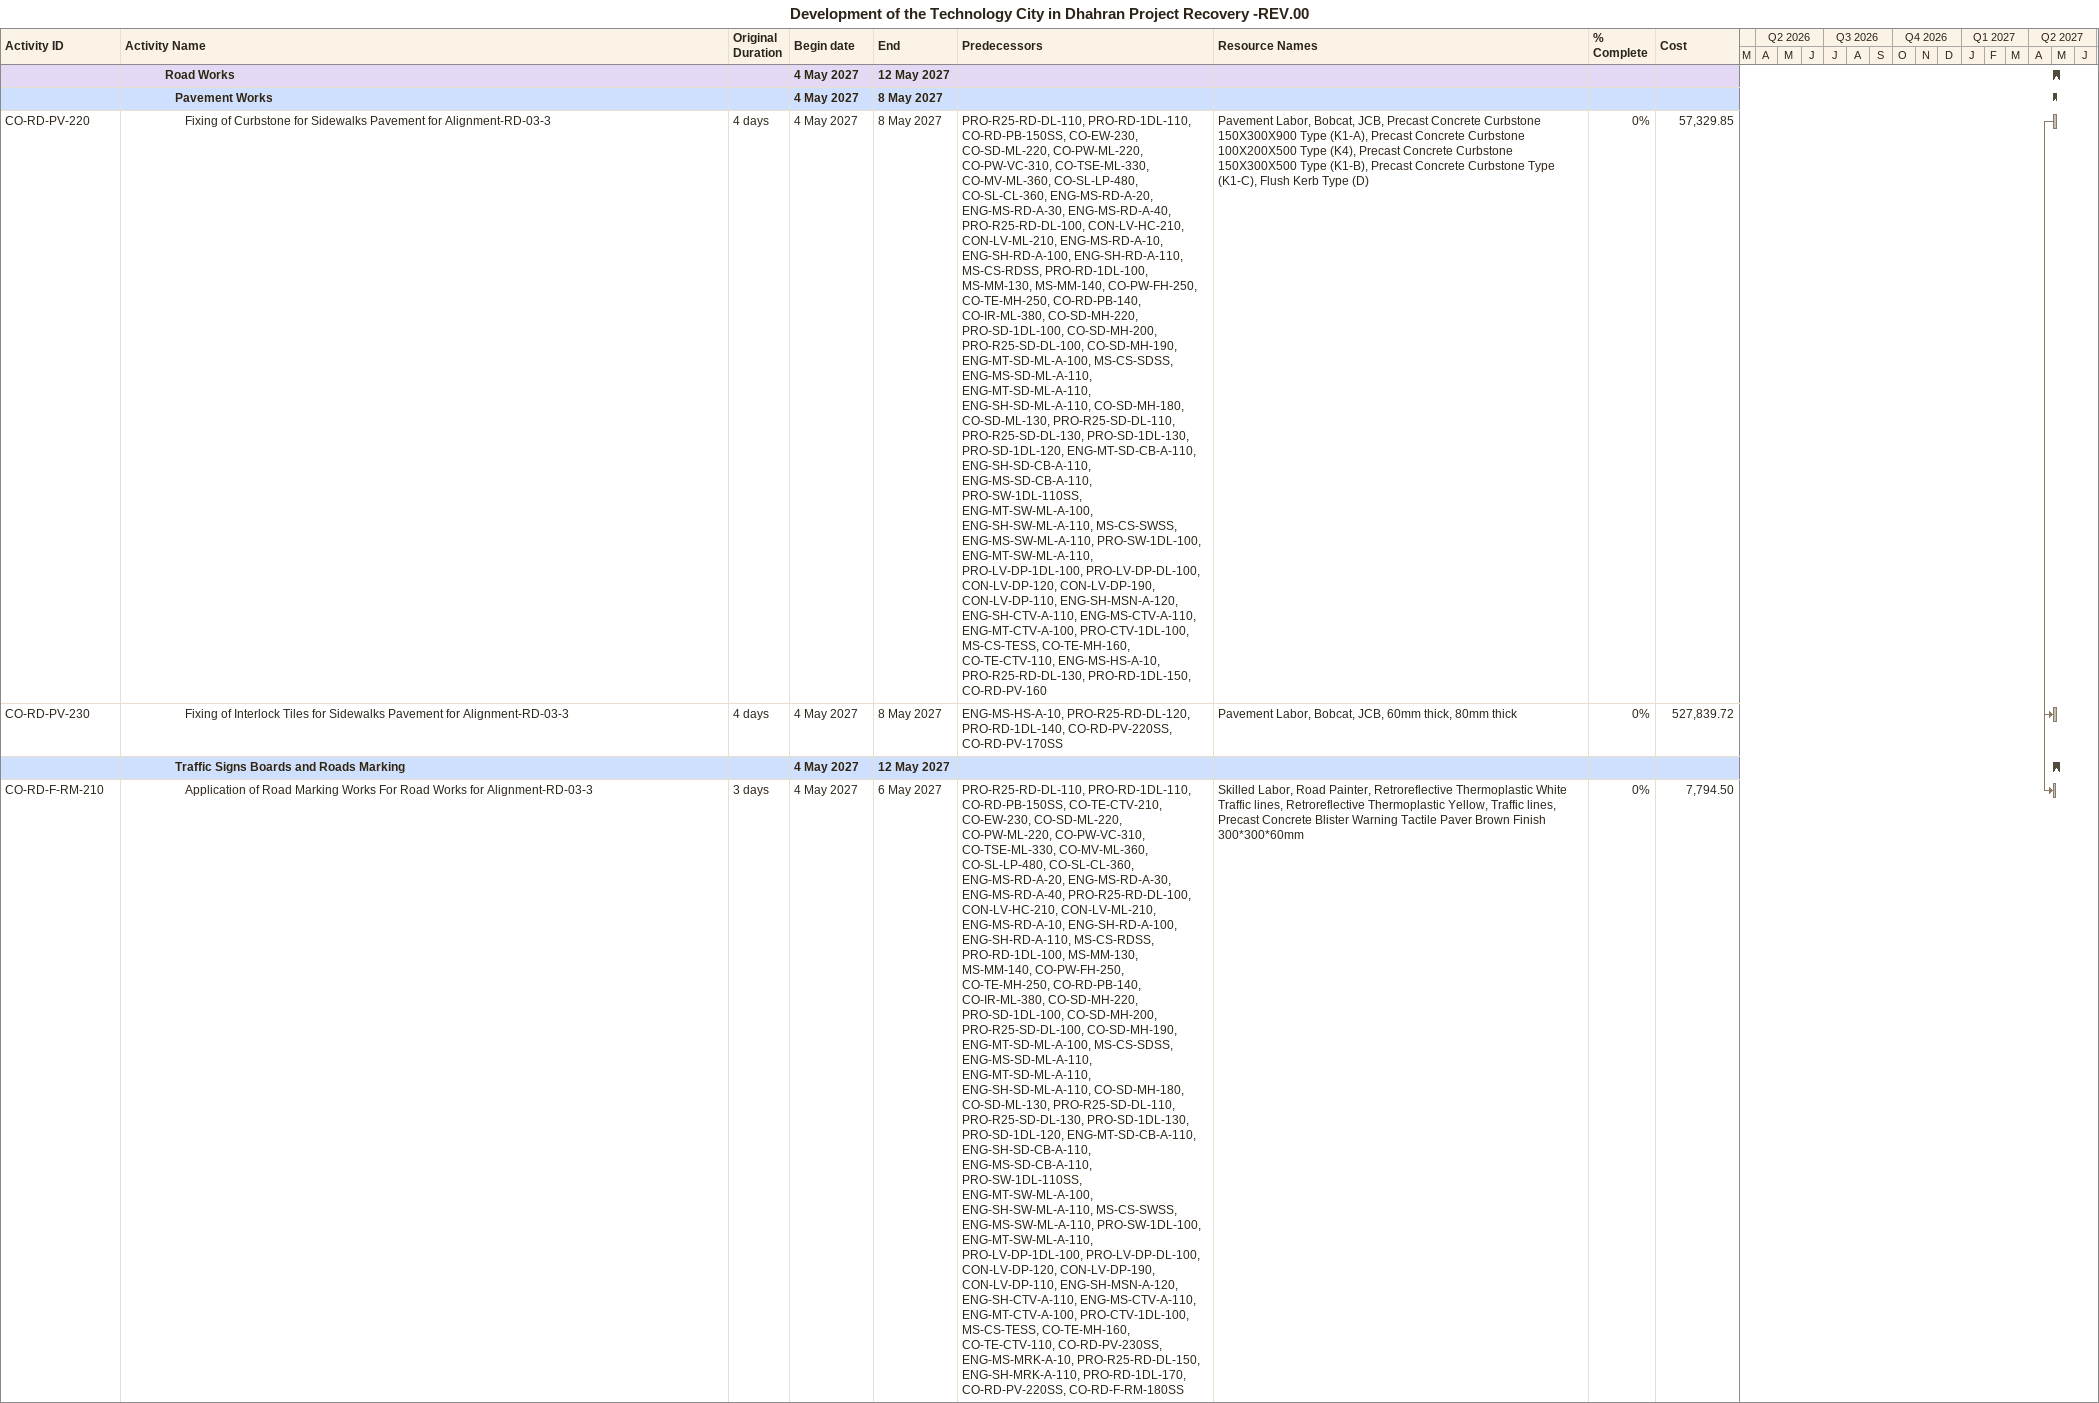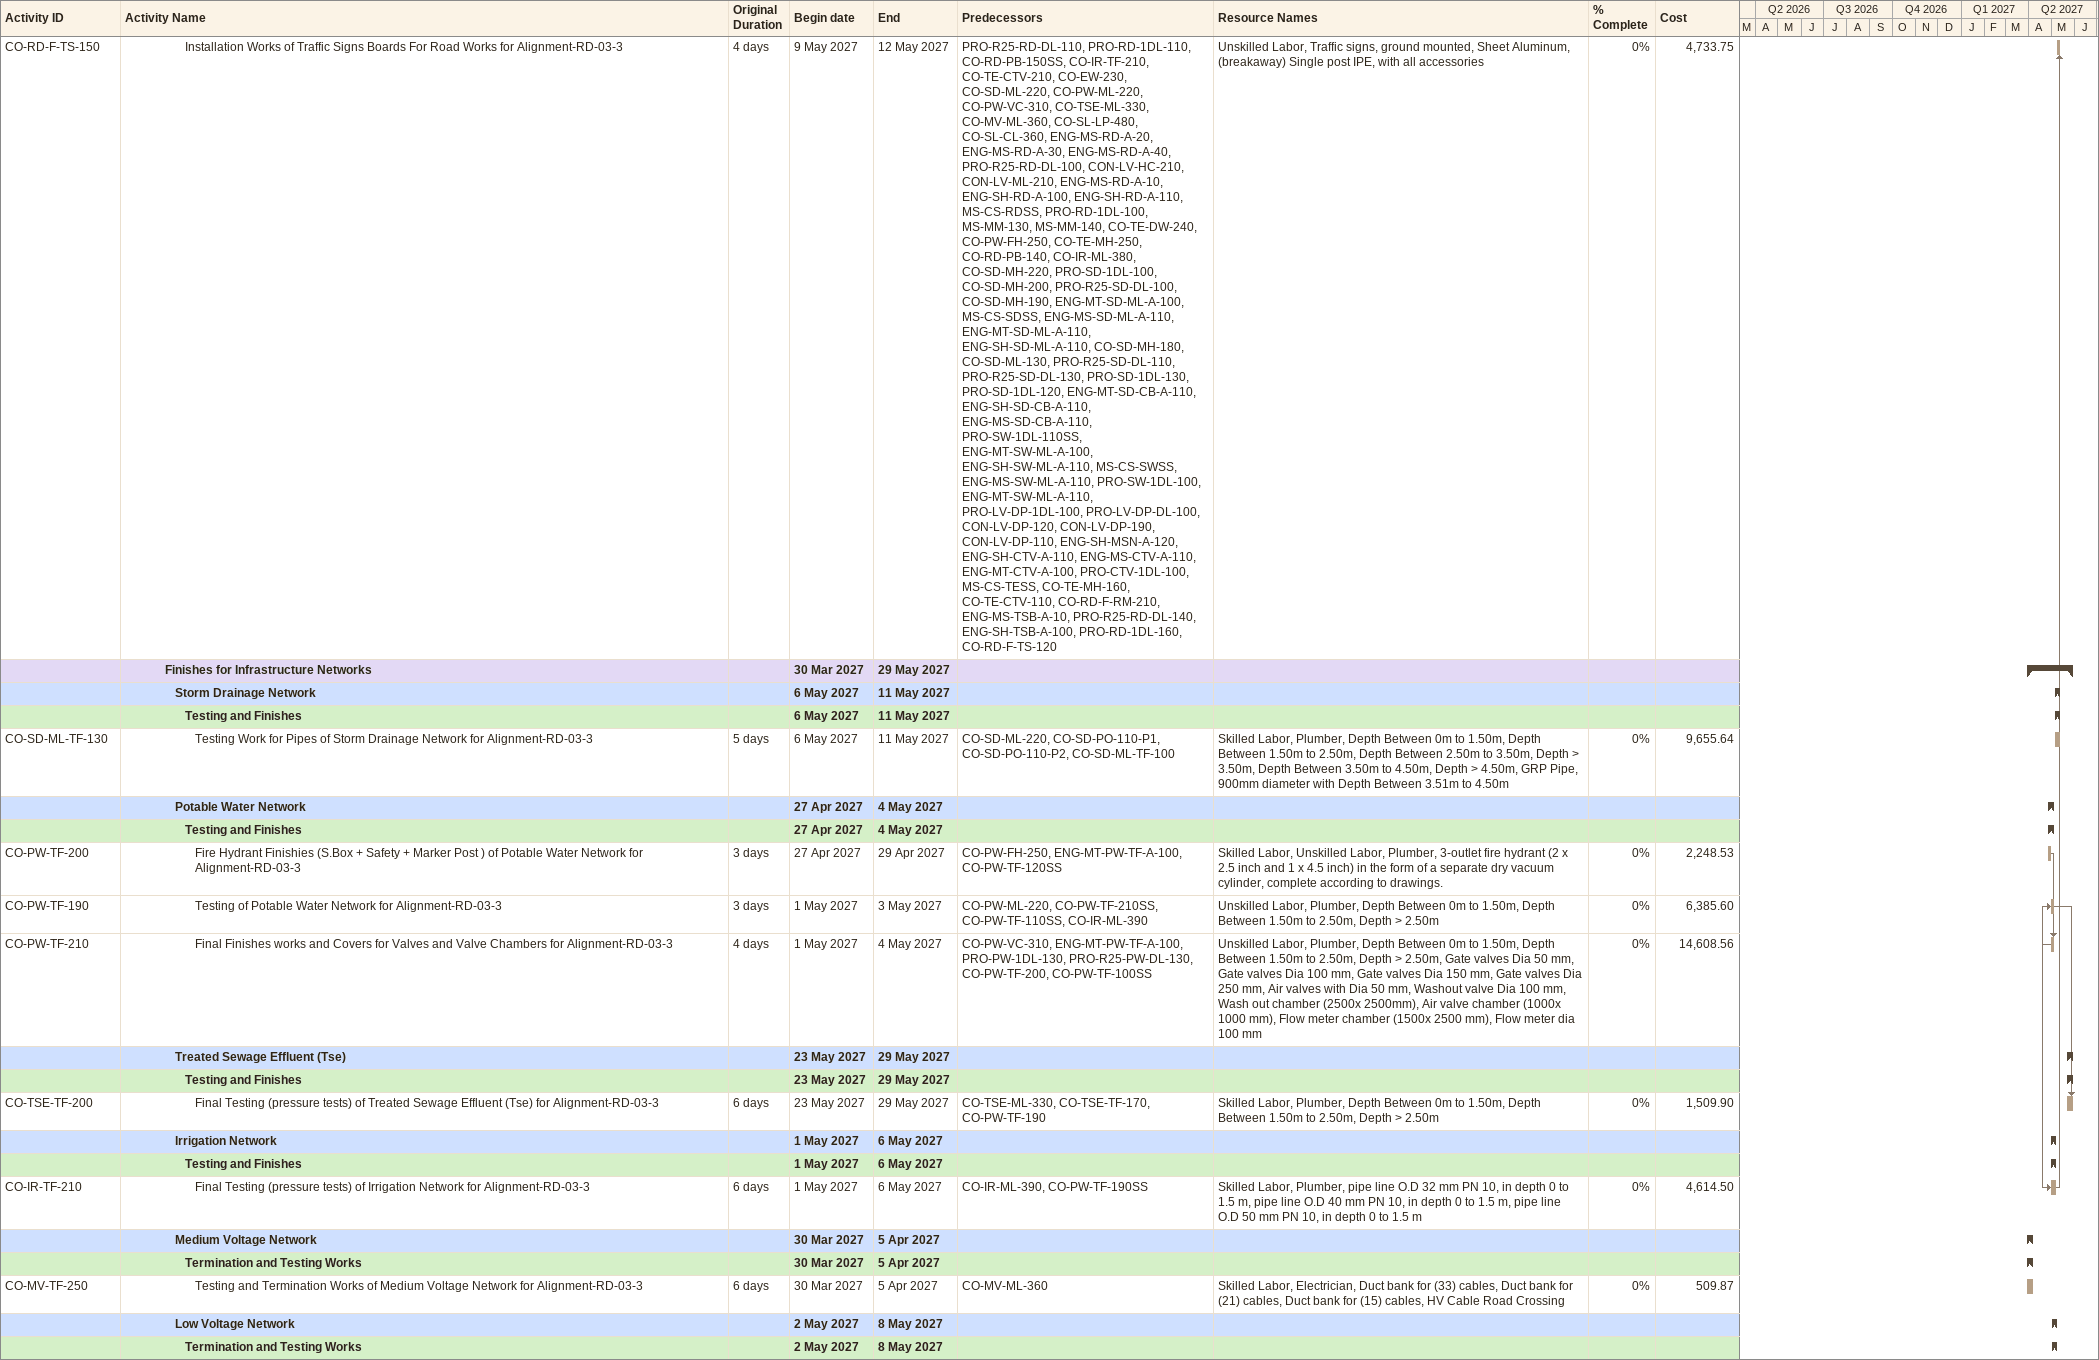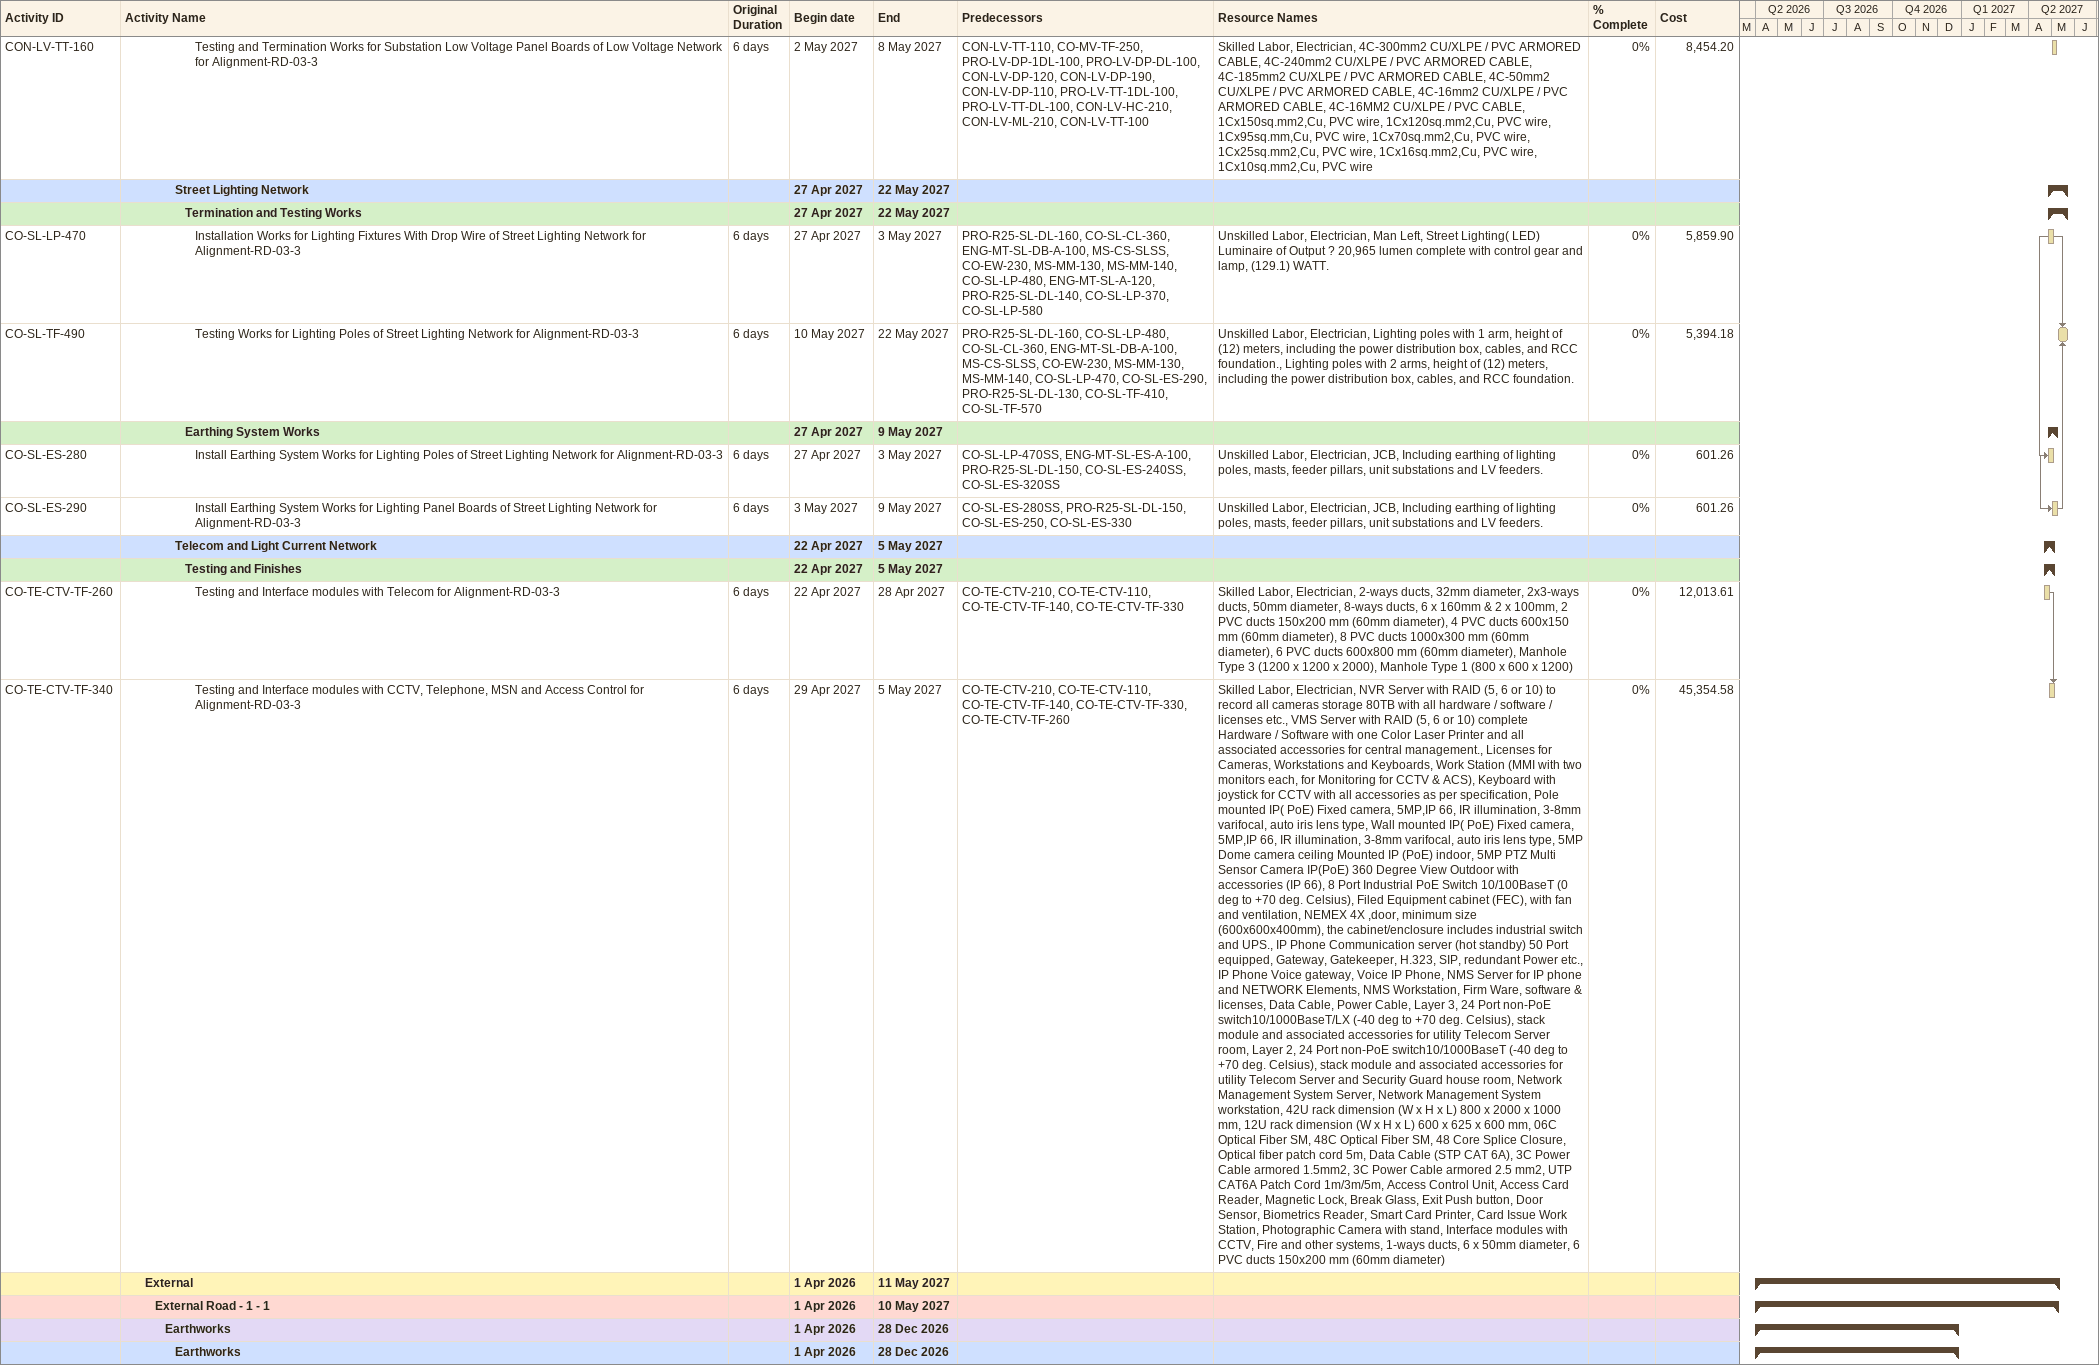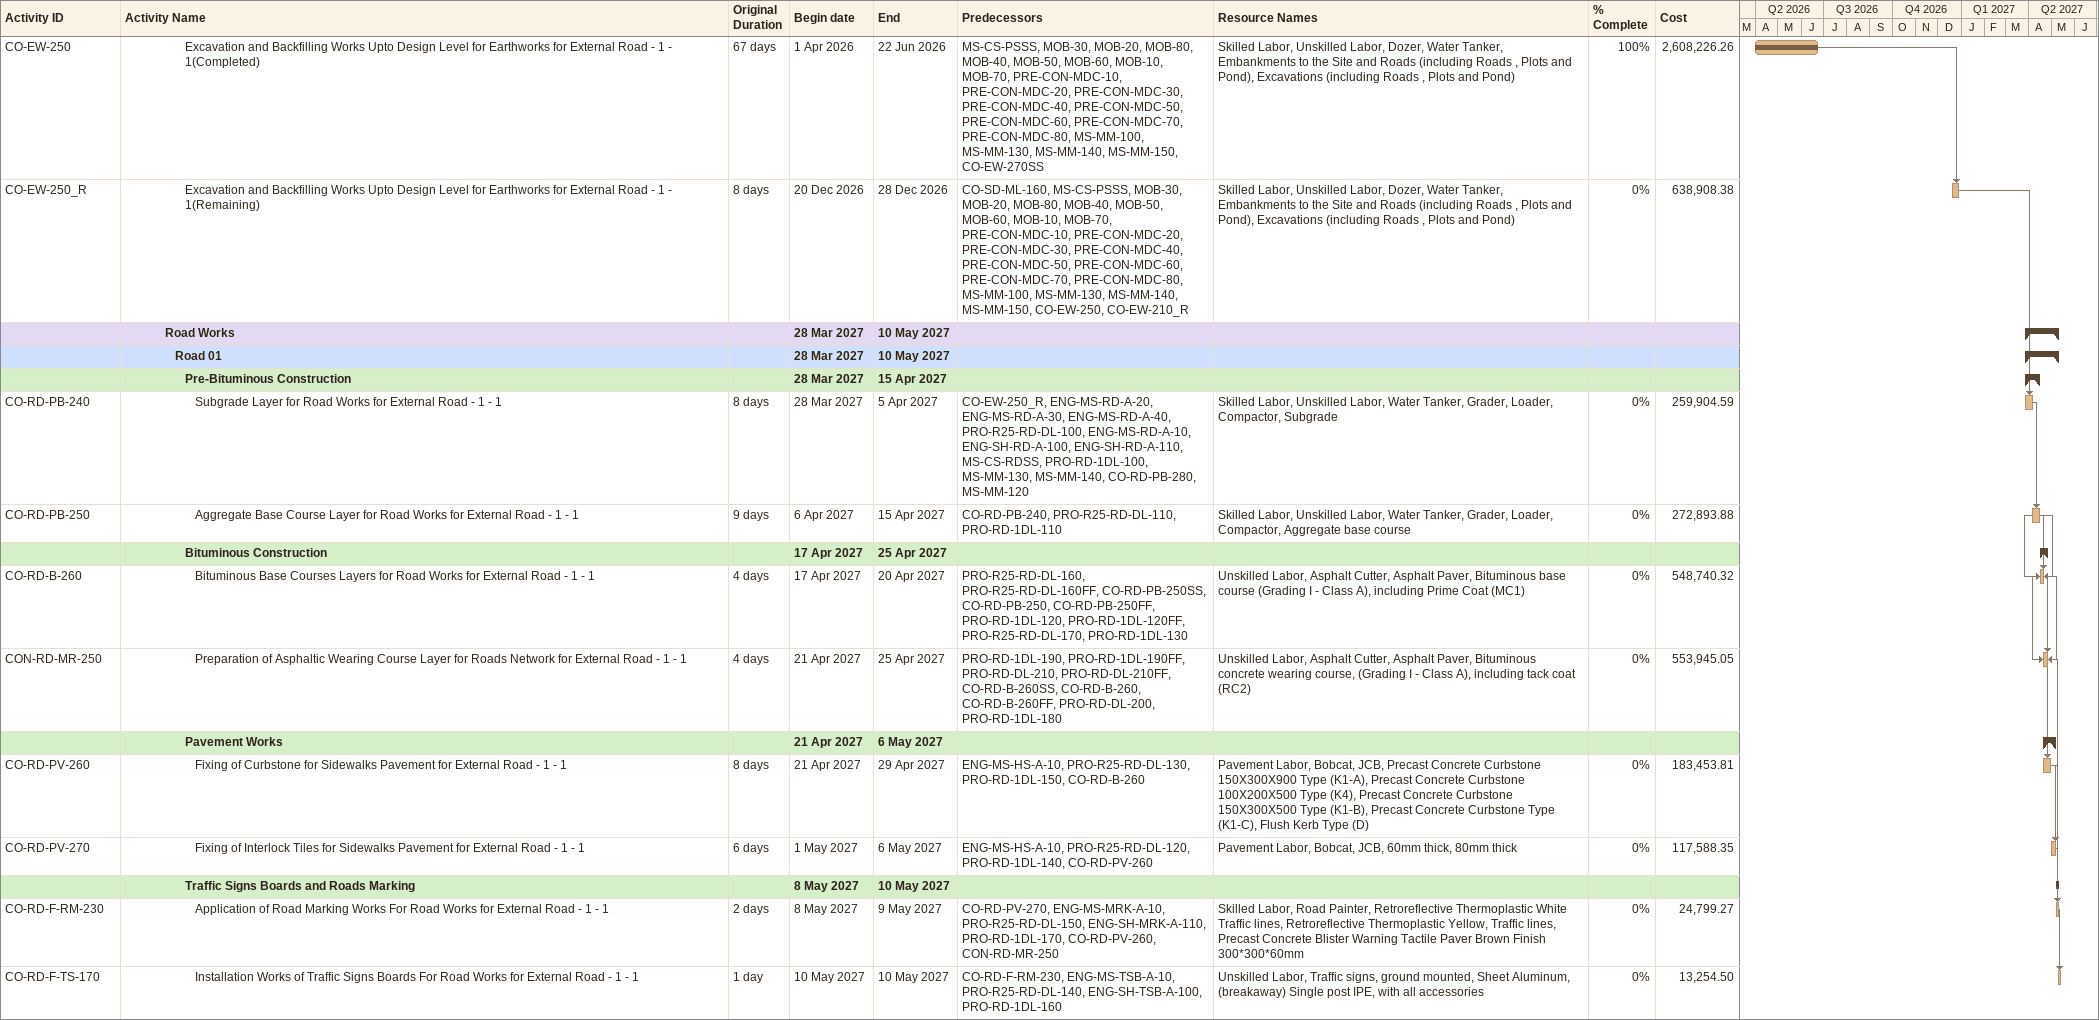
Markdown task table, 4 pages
Development of the Technology City in Dhahran Project Recovery -REV.00

| ID | Level | Task | Original duration | Start | Finish | Predecessors | Resources | % complete | Cost |
|---|---|---|---|---|---|---|---|---|---|
|  | 5 | **Road Works** |  | 2027-05-04 | 2027-05-12 |  |  |  |  |
|  | 6 | **Pavement Works** |  | 2027-05-04 | 2027-05-08 |  |  |  |  |
| CO-RD-PV-220 | 7 | Fixing of Curbstone for Sidewalks Pavement for Alignment-RD-03-3 | 4d | 2027-05-04 | 2027-05-08 | PRO-R25-RD-DL-110, PRO-RD-1DL-110, CO-RD-PB-150SS, CO-EW-230, CO-SD-ML-220, CO-PW-ML-220, CO-PW-VC-310, CO-TSE-ML-330, CO-MV-ML-360, CO-SL-LP-480, CO-SL-CL-360, ENG-MS-RD-A-20, ENG-MS-RD-A-30, ENG-MS-RD-A-40, PRO-R25-RD-DL-100, CON-LV-HC-210, CON-LV-ML-210, ENG-MS-RD-A-10, ENG-SH-RD-A-100, ENG-SH-RD-A-110, MS-CS-RDSS, PRO-RD-1DL-100, MS-MM-130, MS-MM-140, CO-PW-FH-250, CO-TE-MH-250, CO-RD-PB-140, CO-IR-ML-380, CO-SD-MH-220, PRO-SD-1DL-100, CO-SD-MH-200, PRO-R25-SD-DL-100, CO-SD-MH-190, ENG-MT-SD-ML-A-100, MS-CS-SDSS, ENG-MS-SD-ML-A-110, ENG-MT-SD-ML-A-110, ENG-SH-SD-ML-A-110, CO-SD-MH-180, CO-SD-ML-130, PRO-R25-SD-DL-110, PRO-R25-SD-DL-130, PRO-SD-1DL-130, PRO-SD-1DL-120, ENG-MT-SD-CB-A-110, ENG-SH-SD-CB-A-110, ENG-MS-SD-CB-A-110, PRO-SW-1DL-110SS, ENG-MT-SW-ML-A-100, ENG-SH-SW-ML-A-110, MS-CS-SWSS, ENG-MS-SW-ML-A-110, PRO-SW-1DL-100, ENG-MT-SW-ML-A-110, PRO-LV-DP-1DL-100, PRO-LV-DP-DL-100, CON-LV-DP-120, CON-LV-DP-190, CON-LV-DP-110, ENG-SH-MSN-A-120, ENG-SH-CTV-A-110, ENG-MS-CTV-A-110, ENG-MT-CTV-A-100, PRO-CTV-1DL-100, MS-CS-TESS, CO-TE-MH-160, CO-TE-CTV-110, ENG-MS-HS-A-10, PRO-R25-RD-DL-130, PRO-RD-1DL-150, CO-RD-PV-160 | Pavement Labor, Bobcat, JCB, Precast Concrete Curbstone 150X300X900 Type (K1-A), Precast Concrete Curbstone 100X200X500 Type (K4), Precast Concrete Curbstone 150X300X500 Type (K1-B), Precast Concrete Curbstone Type (K1-C), Flush Kerb Type (D) | 0 | 57329.85 |
| CO-RD-PV-230 | 7 | Fixing of Interlock Tiles for Sidewalks Pavement for Alignment-RD-03-3 | 4d | 2027-05-04 | 2027-05-08 | ENG-MS-HS-A-10, PRO-R25-RD-DL-120, PRO-RD-1DL-140, CO-RD-PV-220SS, CO-RD-PV-170SS | Pavement Labor, Bobcat, JCB, 60mm thick, 80mm thick | 0 | 527839.72 |
|  | 6 | **Traffic Signs Boards and Roads Marking** |  | 2027-05-04 | 2027-05-12 |  |  |  |  |
| CO-RD-F-RM-210 | 7 | Application of Road Marking Works For Road Works for Alignment-RD-03-3 | 3d | 2027-05-04 | 2027-05-06 | PRO-R25-RD-DL-110, PRO-RD-1DL-110, CO-RD-PB-150SS, CO-TE-CTV-210, CO-EW-230, CO-SD-ML-220, CO-PW-ML-220, CO-PW-VC-310, CO-TSE-ML-330, CO-MV-ML-360, CO-SL-LP-480, CO-SL-CL-360, ENG-MS-RD-A-20, ENG-MS-RD-A-30, ENG-MS-RD-A-40, PRO-R25-RD-DL-100, CON-LV-HC-210, CON-LV-ML-210, ENG-MS-RD-A-10, ENG-SH-RD-A-100, ENG-SH-RD-A-110, MS-CS-RDSS, PRO-RD-1DL-100, MS-MM-130, MS-MM-140, CO-PW-FH-250, CO-TE-MH-250, CO-RD-PB-140, CO-IR-ML-380, CO-SD-MH-220, PRO-SD-1DL-100, CO-SD-MH-200, PRO-R25-SD-DL-100, CO-SD-MH-190, ENG-MT-SD-ML-A-100, MS-CS-SDSS, ENG-MS-SD-ML-A-110, ENG-MT-SD-ML-A-110, ENG-SH-SD-ML-A-110, CO-SD-MH-180, CO-SD-ML-130, PRO-R25-SD-DL-110, PRO-R25-SD-DL-130, PRO-SD-1DL-130, PRO-SD-1DL-120, ENG-MT-SD-CB-A-110, ENG-SH-SD-CB-A-110, ENG-MS-SD-CB-A-110, PRO-SW-1DL-110SS, ENG-MT-SW-ML-A-100, ENG-SH-SW-ML-A-110, MS-CS-SWSS, ENG-MS-SW-ML-A-110, PRO-SW-1DL-100, ENG-MT-SW-ML-A-110, PRO-LV-DP-1DL-100, PRO-LV-DP-DL-100, CON-LV-DP-120, CON-LV-DP-190, CON-LV-DP-110, ENG-SH-MSN-A-120, ENG-SH-CTV-A-110, ENG-MS-CTV-A-110, ENG-MT-CTV-A-100, PRO-CTV-1DL-100, MS-CS-TESS, CO-TE-MH-160, CO-TE-CTV-110, CO-RD-PV-230SS, ENG-MS-MRK-A-10, PRO-R25-RD-DL-150, ENG-SH-MRK-A-110, PRO-RD-1DL-170, CO-RD-PV-220SS, CO-RD-F-RM-180SS | Skilled Labor, Road Painter, Retroreflective Thermoplastic White Traffic lines, Retroreflective Thermoplastic Yellow, Traffic lines, Precast Concrete Blister Warning Tactile Paver Brown Finish 300*300*60mm | 0 | 7794.50 |
| CO-RD-F-TS-150 | 7 | Installation Works of Traffic Signs Boards For Road Works for Alignment-RD-03-3 | 4d | 2027-05-09 | 2027-05-12 | PRO-R25-RD-DL-110, PRO-RD-1DL-110, CO-RD-PB-150SS, CO-IR-TF-210, CO-TE-CTV-210, CO-EW-230, CO-SD-ML-220, CO-PW-ML-220, CO-PW-VC-310, CO-TSE-ML-330, CO-MV-ML-360, CO-SL-LP-480, CO-SL-CL-360, ENG-MS-RD-A-20, ENG-MS-RD-A-30, ENG-MS-RD-A-40, PRO-R25-RD-DL-100, CON-LV-HC-210, CON-LV-ML-210, ENG-MS-RD-A-10, ENG-SH-RD-A-100, ENG-SH-RD-A-110, MS-CS-RDSS, PRO-RD-1DL-100, MS-MM-130, MS-MM-140, CO-TE-DW-240, CO-PW-FH-250, CO-TE-MH-250, CO-RD-PB-140, CO-IR-ML-380, CO-SD-MH-220, PRO-SD-1DL-100, CO-SD-MH-200, PRO-R25-SD-DL-100, CO-SD-MH-190, ENG-MT-SD-ML-A-100, MS-CS-SDSS, ENG-MS-SD-ML-A-110, ENG-MT-SD-ML-A-110, ENG-SH-SD-ML-A-110, CO-SD-MH-180, CO-SD-ML-130, PRO-R25-SD-DL-110, PRO-R25-SD-DL-130, PRO-SD-1DL-130, PRO-SD-1DL-120, ENG-MT-SD-CB-A-110, ENG-SH-SD-CB-A-110, ENG-MS-SD-CB-A-110, PRO-SW-1DL-110SS, ENG-MT-SW-ML-A-100, ENG-SH-SW-ML-A-110, MS-CS-SWSS, ENG-MS-SW-ML-A-110, PRO-SW-1DL-100, ENG-MT-SW-ML-A-110, PRO-LV-DP-1DL-100, PRO-LV-DP-DL-100, CON-LV-DP-120, CON-LV-DP-190, CON-LV-DP-110, ENG-SH-MSN-A-120, ENG-SH-CTV-A-110, ENG-MS-CTV-A-110, ENG-MT-CTV-A-100, PRO-CTV-1DL-100, MS-CS-TESS, CO-TE-MH-160, CO-TE-CTV-110, CO-RD-F-RM-210, ENG-MS-TSB-A-10, PRO-R25-RD-DL-140, ENG-SH-TSB-A-100, PRO-RD-1DL-160, CO-RD-F-TS-120 | Unskilled Labor, Traffic signs, ground mounted, Sheet Aluminum, (breakaway) Single post IPE, with all accessories | 0 | 4733.75 |
|  | 5 | **Finishes for Infrastructure Networks** |  | 2027-03-30 | 2027-05-29 |  |  |  |  |
|  | 6 | **Storm Drainage Network** |  | 2027-05-06 | 2027-05-11 |  |  |  |  |
|  | 7 | **Testing and Finishes** |  | 2027-05-06 | 2027-05-11 |  |  |  |  |
| CO-SD-ML-TF-130 | 8 | Testing Work for Pipes of Storm Drainage Network for Alignment-RD-03-3 | 5d | 2027-05-06 | 2027-05-11 | CO-SD-ML-220, CO-SD-PO-110-P1, CO-SD-PO-110-P2, CO-SD-ML-TF-100 | Skilled Labor, Plumber, Depth Between 0m to 1.50m, Depth Between 1.50m to 2.50m, Depth Between 2.50m to 3.50m, Depth > 3.50m, Depth Between 3.50m to 4.50m, Depth > 4.50m, GRP Pipe, 900mm diameter with Depth Between 3.51m to 4.50m | 0 | 9655.64 |
|  | 6 | **Potable Water Network** |  | 2027-04-27 | 2027-05-04 |  |  |  |  |
|  | 7 | **Testing and Finishes** |  | 2027-04-27 | 2027-05-04 |  |  |  |  |
| CO-PW-TF-200 | 8 | Fire Hydrant Finishies (S.Box + Safety + Marker Post ) of Potable Water Network for Alignment-RD-03-3 | 3d | 2027-04-27 | 2027-04-29 | CO-PW-FH-250, ENG-MT-PW-TF-A-100, CO-PW-TF-120SS | Skilled Labor, Unskilled Labor, Plumber, 3-outlet fire hydrant (2 x 2.5 inch and 1 x 4.5 inch) in the form of a separate dry vacuum cylinder, complete according to drawings. | 0 | 2248.53 |
| CO-PW-TF-190 | 8 | Testing of Potable Water Network for Alignment-RD-03-3 | 3d | 2027-05-01 | 2027-05-03 | CO-PW-ML-220, CO-PW-TF-210SS, CO-PW-TF-110SS, CO-IR-ML-390 | Unskilled Labor, Plumber, Depth Between 0m to 1.50m, Depth Between 1.50m to 2.50m, Depth > 2.50m | 0 | 6385.60 |
| CO-PW-TF-210 | 8 | Final Finishes works and Covers for Valves and Valve Chambers for Alignment-RD-03-3 | 4d | 2027-05-01 | 2027-05-04 | CO-PW-VC-310, ENG-MT-PW-TF-A-100, PRO-PW-1DL-130, PRO-R25-PW-DL-130, CO-PW-TF-200, CO-PW-TF-100SS | Unskilled Labor, Plumber, Depth Between 0m to 1.50m, Depth Between 1.50m to 2.50m, Depth > 2.50m, Gate valves Dia 50 mm, Gate valves Dia 100 mm, Gate valves Dia 150 mm, Gate valves Dia 250 mm, Air valves with Dia 50 mm, Washout valve Dia 100 mm, Wash out chamber (2500x 2500mm), Air valve chamber (1000x 1000 mm), Flow meter chamber (1500x 2500 mm), Flow meter dia 100 mm | 0 | 14608.56 |
|  | 6 | **Treated Sewage Effluent (Tse)** |  | 2027-05-23 | 2027-05-29 |  |  |  |  |
|  | 7 | **Testing and Finishes** |  | 2027-05-23 | 2027-05-29 |  |  |  |  |
| CO-TSE-TF-200 | 8 | Final Testing (pressure tests) of Treated Sewage Effluent (Tse) for Alignment-RD-03-3 | 6d | 2027-05-23 | 2027-05-29 | CO-TSE-ML-330, CO-TSE-TF-170, CO-PW-TF-190 | Skilled Labor, Plumber, Depth Between 0m to 1.50m, Depth Between 1.50m to 2.50m, Depth > 2.50m | 0 | 1509.90 |
|  | 6 | **Irrigation Network** |  | 2027-05-01 | 2027-05-06 |  |  |  |  |
|  | 7 | **Testing and Finishes** |  | 2027-05-01 | 2027-05-06 |  |  |  |  |
| CO-IR-TF-210 | 8 | Final Testing (pressure tests) of Irrigation Network for Alignment-RD-03-3 | 6d | 2027-05-01 | 2027-05-06 | CO-IR-ML-390, CO-PW-TF-190SS | Skilled Labor, Plumber, pipe line O.D 32 mm PN 10, in depth 0 to 1.5 m, pipe line O.D 40 mm PN 10, in depth 0 to 1.5 m, pipe line O.D 50 mm PN 10, in depth 0 to 1.5 m | 0 | 4614.50 |
|  | 6 | **Medium Voltage Network** |  | 2027-03-30 | 2027-04-05 |  |  |  |  |
|  | 7 | **Termination and Testing Works** |  | 2027-03-30 | 2027-04-05 |  |  |  |  |
| CO-MV-TF-250 | 8 | Testing and Termination Works of Medium Voltage Network for Alignment-RD-03-3 | 6d | 2027-03-30 | 2027-04-05 | CO-MV-ML-360 | Skilled Labor, Electrician, Duct bank for (33) cables, Duct bank for (21) cables, Duct bank for (15) cables, HV Cable Road Crossing | 0 | 509.87 |
|  | 6 | **Low Voltage Network** |  | 2027-05-02 | 2027-05-08 |  |  |  |  |
|  | 7 | **Termination and Testing Works** |  | 2027-05-02 | 2027-05-08 |  |  |  |  |
| CON-LV-TT-160 | 8 | Testing and Termination Works for Substation Low Voltage Panel Boards of Low Voltage Network for Alignment-RD-03-3 | 6d | 2027-05-02 | 2027-05-08 | CON-LV-TT-110, CO-MV-TF-250, PRO-LV-DP-1DL-100, PRO-LV-DP-DL-100, CON-LV-DP-120, CON-LV-DP-190, CON-LV-DP-110, PRO-LV-TT-1DL-100, PRO-LV-TT-DL-100, CON-LV-HC-210, CON-LV-ML-210, CON-LV-TT-100 | Skilled Labor, Electrician, 4C-300mm2 CU/XLPE / PVC ARMORED CABLE, 4C-240mm2 CU/XLPE / PVC ARMORED CABLE, 4C-185mm2 CU/XLPE / PVC ARMORED CABLE, 4C-50mm2 CU/XLPE / PVC ARMORED CABLE, 4C-16mm2 CU/XLPE / PVC ARMORED CABLE, 4C-16MM2 CU/XLPE / PVC CABLE, 1Cx150sq.mm2,Cu, PVC wire, 1Cx120sq.mm2,Cu, PVC wire, 1Cx95sq.mm,Cu, PVC wire, 1Cx70sq.mm2,Cu, PVC wire, 1Cx25sq.mm2,Cu, PVC wire, 1Cx16sq.mm2,Cu, PVC wire, 1Cx10sq.mm2,Cu, PVC wire | 0 | 8454.20 |
|  | 6 | **Street Lighting Network** |  | 2027-04-27 | 2027-05-22 |  |  |  |  |
|  | 7 | **Termination and Testing Works** |  | 2027-04-27 | 2027-05-22 |  |  |  |  |
| CO-SL-LP-470 | 8 | Installation Works for Lighting Fixtures With Drop Wire of Street Lighting Network for Alignment-RD-03-3 | 6d | 2027-04-27 | 2027-05-03 | PRO-R25-SL-DL-160, CO-SL-CL-360, ENG-MT-SL-DB-A-100, MS-CS-SLSS, CO-EW-230, MS-MM-130, MS-MM-140, CO-SL-LP-480, ENG-MT-SL-A-120, PRO-R25-SL-DL-140, CO-SL-LP-370, CO-SL-LP-580 | Unskilled Labor, Electrician, Man Left, Street Lighting( LED) Luminaire of Output ? 20,965 lumen complete with control gear and lamp, (129.1) WATT. | 0 | 5859.90 |
| CO-SL-TF-490 | 8 | Testing Works for Lighting Poles of Street Lighting Network for Alignment-RD-03-3 | 6d | 2027-05-10 | 2027-05-22 | PRO-R25-SL-DL-160, CO-SL-LP-480, CO-SL-CL-360, ENG-MT-SL-DB-A-100, MS-CS-SLSS, CO-EW-230, MS-MM-130, MS-MM-140, CO-SL-LP-470, CO-SL-ES-290, PRO-R25-SL-DL-130, CO-SL-TF-410, CO-SL-TF-570 | Unskilled Labor, Electrician, Lighting poles with 1 arm, height of (12) meters, including the power distribution box, cables, and RCC foundation., Lighting poles with 2 arms, height of (12) meters, including the power distribution box, cables, and RCC foundation. | 0 | 5394.18 |
|  | 7 | **Earthing System Works** |  | 2027-04-27 | 2027-05-09 |  |  |  |  |
| CO-SL-ES-280 | 8 | Install Earthing System Works for Lighting Poles of Street Lighting Network for Alignment-RD-03-3 | 6d | 2027-04-27 | 2027-05-03 | CO-SL-LP-470SS, ENG-MT-SL-ES-A-100, PRO-R25-SL-DL-150, CO-SL-ES-240SS, CO-SL-ES-320SS | Unskilled Labor, Electrician, JCB, Including earthing of lighting poles, masts, feeder pillars, unit substations and LV feeders. | 0 | 601.26 |
| CO-SL-ES-290 | 8 | Install Earthing System Works for Lighting Panel Boards of Street Lighting Network for Alignment-RD-03-3 | 6d | 2027-05-03 | 2027-05-09 | CO-SL-ES-280SS, PRO-R25-SL-DL-150, CO-SL-ES-250, CO-SL-ES-330 | Unskilled Labor, Electrician, JCB, Including earthing of lighting poles, masts, feeder pillars, unit substations and LV feeders. | 0 | 601.26 |
|  | 6 | **Telecom and Light Current Network** |  | 2027-04-22 | 2027-05-05 |  |  |  |  |
|  | 7 | **Testing and Finishes** |  | 2027-04-22 | 2027-05-05 |  |  |  |  |
| CO-TE-CTV-TF-260 | 8 | Testing and Interface modules with Telecom for Alignment-RD-03-3 | 6d | 2027-04-22 | 2027-04-28 | CO-TE-CTV-210, CO-TE-CTV-110, CO-TE-CTV-TF-140, CO-TE-CTV-TF-330 | Skilled Labor, Electrician, 2-ways ducts, 32mm diameter, 2x3-ways ducts, 50mm diameter, 8-ways ducts, 6 x 160mm & 2 x 100mm, 2 PVC ducts 150x200 mm (60mm diameter), 4 PVC ducts 600x150 mm (60mm diameter), 8 PVC ducts 1000x300 mm (60mm diameter), 6 PVC ducts 600x800 mm (60mm diameter), Manhole Type 3 (1200 x 1200 x 2000), Manhole Type 1 (800 x 600 x 1200) | 0 | 12013.61 |
| CO-TE-CTV-TF-340 | 8 | Testing and Interface modules with CCTV, Telephone, MSN and Access Control for Alignment-RD-03-3 | 6d | 2027-04-29 | 2027-05-05 | CO-TE-CTV-210, CO-TE-CTV-110, CO-TE-CTV-TF-140, CO-TE-CTV-TF-330, CO-TE-CTV-TF-260 | Skilled Labor, Electrician, NVR Server with RAID (5, 6 or 10) to record all cameras storage 80TB with all hardware / software / licenses etc., VMS Server with RAID (5, 6 or 10) complete Hardware / Software with one Color Laser Printer and all associated accessories for central management., Licenses for Cameras, Workstations and Keyboards, Work Station (MMI with two monitors each, for Monitoring for CCTV & ACS), Keyboard with joystick for CCTV with all accessories as per specification, Pole mounted IP( PoE) Fixed camera, 5MP,IP 66, IR illumination, 3-8mm varifocal, auto iris lens type, Wall mounted IP( PoE) Fixed camera, 5MP,IP 66, IR illumination, 3-8mm varifocal, auto iris lens type, 5MP Dome camera ceiling Mounted IP (PoE) indoor, 5MP PTZ Multi Sensor Camera IP(PoE) 360 Degree View Outdoor with accessories (IP 66), 8 Port Industrial PoE Switch 10/100BaseT (0 deg to +70 deg. Celsius), Filed Equipment cabinet (FEC), with fan and ventilation, NEMEX 4X ,door, minimum size (600x600x400mm), the cabinet/enclosure includes industrial switch and UPS., IP Phone Communication server (hot standby) 50 Port equipped, Gateway, Gatekeeper, H.323, SIP, redundant Power etc., IP Phone Voice gateway, Voice IP Phone, NMS Server for IP phone and NETWORK Elements, NMS Workstation, Firm Ware, software & licenses, Data Cable, Power Cable, Layer 3, 24 Port non-PoE switch10/1000BaseT/LX (-40 deg to +70 deg. Celsius), stack module and associated accessories for utility Telecom Server room, Layer 2, 24 Port non-PoE switch10/1000BaseT (-40 deg to +70 deg. Celsius), stack module and associated accessories for utility Telecom Server and Security Guard house room, Network Management System Server, Network Management System workstation, 42U rack dimension (W x H x L) 800 x 2000 x 1000 mm, 12U rack dimension (W x H x L) 600 x 625 x 600 mm, 06C Optical Fiber SM, 48C Optical Fiber SM, 48 Core Splice Closure, Optical fiber patch cord 5m, Data Cable (STP CAT 6A), 3C Power Cable armored 1.5mm2, 3C Power Cable armored 2.5 mm2, UTP CAT6A Patch Cord 1m/3m/5m, Access Control Unit, Access Card Reader, Magnetic Lock, Break Glass, Exit Push button, Door Sensor, Biometrics Reader, Smart Card Printer, Card Issue Work Station, Photographic Camera with stand, Interface modules with CCTV, Fire and other systems, 1-ways ducts, 6 x 50mm diameter, 6 PVC ducts 150x200 mm (60mm diameter) | 0 | 45354.58 |
|  | 3 | **External** |  | 2026-04-01 | 2027-05-11 |  |  |  |  |
|  | 4 | **External Road - 1 - 1** |  | 2026-04-01 | 2027-05-10 |  |  |  |  |
|  | 5 | **Earthworks** |  | 2026-04-01 | 2026-12-28 |  |  |  |  |
|  | 6 | **Earthworks** |  | 2026-04-01 | 2026-12-28 |  |  |  |  |
| CO-EW-250 | 7 | Excavation and Backfilling Works Upto Design Level for Earthworks for External Road - 1 - 1(Completed) | 67d | 2026-04-01 | 2026-06-22 | MS-CS-PSSS, MOB-30, MOB-20, MOB-80, MOB-40, MOB-50, MOB-60, MOB-10, MOB-70, PRE-CON-MDC-10, PRE-CON-MDC-20, PRE-CON-MDC-30, PRE-CON-MDC-40, PRE-CON-MDC-50, PRE-CON-MDC-60, PRE-CON-MDC-70, PRE-CON-MDC-80, MS-MM-100, MS-MM-130, MS-MM-140, MS-MM-150, CO-EW-270SS | Skilled Labor, Unskilled Labor, Dozer, Water Tanker, Embankments to the Site and Roads (including Roads , Plots and Pond), Excavations (including Roads , Plots and Pond) | 100 | 2608226.26 |
| CO-EW-250_R | 7 | Excavation and Backfilling Works Upto Design Level for Earthworks for External Road - 1 - 1(Remaining) | 8d | 2026-12-20 | 2026-12-28 | CO-SD-ML-160, MS-CS-PSSS, MOB-30, MOB-20, MOB-80, MOB-40, MOB-50, MOB-60, MOB-10, MOB-70, PRE-CON-MDC-10, PRE-CON-MDC-20, PRE-CON-MDC-30, PRE-CON-MDC-40, PRE-CON-MDC-50, PRE-CON-MDC-60, PRE-CON-MDC-70, PRE-CON-MDC-80, MS-MM-100, MS-MM-130, MS-MM-140, MS-MM-150, CO-EW-250, CO-EW-210_R | Skilled Labor, Unskilled Labor, Dozer, Water Tanker, Embankments to the Site and Roads (including Roads , Plots and Pond), Excavations (including Roads , Plots and Pond) | 0 | 638908.38 |
|  | 5 | **Road Works** |  | 2027-03-28 | 2027-05-10 |  |  |  |  |
|  | 6 | **Road 01** |  | 2027-03-28 | 2027-05-10 |  |  |  |  |
|  | 7 | **Pre-Bituminous Construction** |  | 2027-03-28 | 2027-04-15 |  |  |  |  |
| CO-RD-PB-240 | 8 | Subgrade Layer for Road Works for External Road - 1 - 1 | 8d | 2027-03-28 | 2027-04-05 | CO-EW-250_R, ENG-MS-RD-A-20, ENG-MS-RD-A-30, ENG-MS-RD-A-40, PRO-R25-RD-DL-100, ENG-MS-RD-A-10, ENG-SH-RD-A-100, ENG-SH-RD-A-110, MS-CS-RDSS, PRO-RD-1DL-100, MS-MM-130, MS-MM-140, CO-RD-PB-280, MS-MM-120 | Skilled Labor, Unskilled Labor, Water Tanker, Grader, Loader, Compactor, Subgrade | 0 | 259904.59 |
| CO-RD-PB-250 | 8 | Aggregate Base Course Layer for Road Works for External Road - 1 - 1 | 9d | 2027-04-06 | 2027-04-15 | CO-RD-PB-240, PRO-R25-RD-DL-110, PRO-RD-1DL-110 | Skilled Labor, Unskilled Labor, Water Tanker, Grader, Loader, Compactor, Aggregate base course | 0 | 272893.88 |
|  | 7 | **Bituminous Construction** |  | 2027-04-17 | 2027-04-25 |  |  |  |  |
| CO-RD-B-260 | 8 | Bituminous Base Courses Layers for Road Works for External Road - 1 - 1 | 4d | 2027-04-17 | 2027-04-20 | PRO-R25-RD-DL-160, PRO-R25-RD-DL-160FF, CO-RD-PB-250SS, CO-RD-PB-250, CO-RD-PB-250FF, PRO-RD-1DL-120, PRO-RD-1DL-120FF, PRO-R25-RD-DL-170, PRO-RD-1DL-130 | Unskilled Labor, Asphalt Cutter, Asphalt Paver, Bituminous base course (Grading I - Class A), including Prime Coat (MC1) | 0 | 548740.32 |
| CON-RD-MR-250 | 8 | Preparation of Asphaltic Wearing Course Layer for Roads Network for External Road - 1 - 1 | 4d | 2027-04-21 | 2027-04-25 | PRO-RD-1DL-190, PRO-RD-1DL-190FF, PRO-RD-DL-210, PRO-RD-DL-210FF, CO-RD-B-260SS, CO-RD-B-260, CO-RD-B-260FF, PRO-RD-DL-200, PRO-RD-1DL-180 | Unskilled Labor, Asphalt Cutter, Asphalt Paver, Bituminous concrete wearing course, (Grading I - Class A), including tack coat (RC2) | 0 | 553945.05 |
|  | 7 | **Pavement Works** |  | 2027-04-21 | 2027-05-06 |  |  |  |  |
| CO-RD-PV-260 | 8 | Fixing of Curbstone for Sidewalks Pavement for External Road - 1 - 1 | 8d | 2027-04-21 | 2027-04-29 | ENG-MS-HS-A-10, PRO-R25-RD-DL-130, PRO-RD-1DL-150, CO-RD-B-260 | Pavement Labor, Bobcat, JCB, Precast Concrete Curbstone 150X300X900 Type (K1-A), Precast Concrete Curbstone 100X200X500 Type (K4), Precast Concrete Curbstone 150X300X500 Type (K1-B), Precast Concrete Curbstone Type (K1-C), Flush Kerb Type (D) | 0 | 183453.81 |
| CO-RD-PV-270 | 8 | Fixing of Interlock Tiles for Sidewalks Pavement for External Road - 1 - 1 | 6d | 2027-05-01 | 2027-05-06 | ENG-MS-HS-A-10, PRO-R25-RD-DL-120, PRO-RD-1DL-140, CO-RD-PV-260 | Pavement Labor, Bobcat, JCB, 60mm thick, 80mm thick | 0 | 117588.35 |
|  | 7 | **Traffic Signs Boards and Roads Marking** |  | 2027-05-08 | 2027-05-10 |  |  |  |  |
| CO-RD-F-RM-230 | 8 | Application of Road Marking Works For Road Works for External Road - 1 - 1 | 2d | 2027-05-08 | 2027-05-09 | CO-RD-PV-270, ENG-MS-MRK-A-10, PRO-R25-RD-DL-150, ENG-SH-MRK-A-110, PRO-RD-1DL-170, CO-RD-PV-260, CON-RD-MR-250 | Skilled Labor, Road Painter, Retroreflective Thermoplastic White Traffic lines, Retroreflective Thermoplastic Yellow, Traffic lines, Precast Concrete Blister Warning Tactile Paver Brown Finish 300*300*60mm | 0 | 24799.27 |
| CO-RD-F-TS-170 | 8 | Installation Works of Traffic Signs Boards For Road Works for External Road - 1 - 1 | 1d | 2027-05-10 | 2027-05-10 | CO-RD-F-RM-230, ENG-MS-TSB-A-10, PRO-R25-RD-DL-140, ENG-SH-TSB-A-100, PRO-RD-1DL-160 | Unskilled Labor, Traffic signs, ground mounted, Sheet Aluminum, (breakaway) Single post IPE, with all accessories | 0 | 13254.50 |
